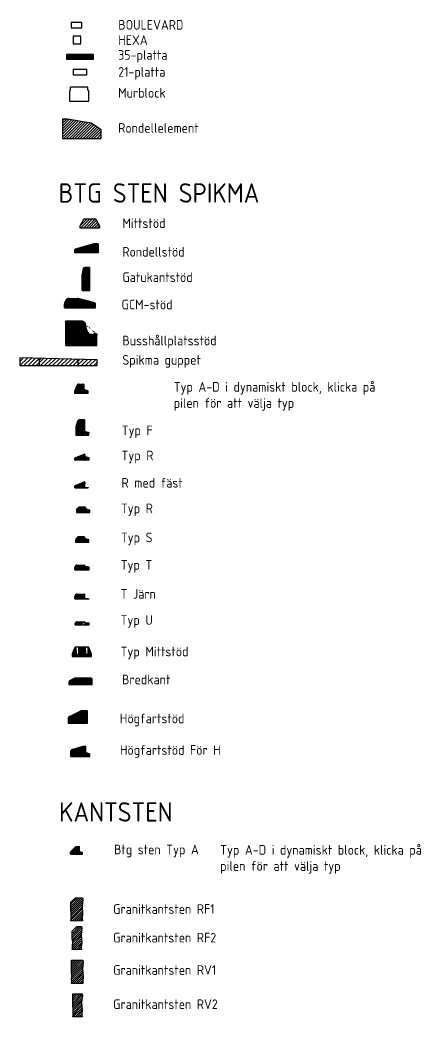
# Model space of a CAD drawing. Header units: metres. Extents: x 166439 to 168621, y 6226863 to 6228959.
# Drawn here: x 166474.77 to 166479.95, y 6226965.93 to 6226978.81 of the extents above; entities that cross this region are included whole.
import ezdxf

# ---------------------------------------------------------------- set-up
doc = ezdxf.new("R2010")
doc.units = ezdxf.units.M
doc.header["$LTSCALE"] = 0.1
doc.header["$MEASUREMENT"] = 0
doc.layers.get('0').update_dxf_attribs({"linetype": 'CONTINUOUS'})
doc.layers.get('DEFPOINTS').update_dxf_attribs({"color": 5, "linetype": 'CONTINUOUS'})
for name, color, linetype in [('04_KANTSTEN BTG', 1, 'CONTINUOUS'), ('04_KANTSTEN GRT', 4, 'CONTINUOUS'), ('04_Sten', 1, 'CONTINUOUS'), ('04_T', 1, 'CONTINUOUS'), ('04_txt', 1, 'CONTINUOUS'), ('5', 7, 'CONTINUOUS')]:
    doc.layers.add(name, color=color, linetype=linetype)
doc.styles.add('ISO', font='iso.shx')
pattern_1 = [(45, (0, 0), (-0.008838834764831844, 0.008838834764831846), [])]
pattern_2 = [(45, (0, 0), (-0.01325825214724776, 0.01325825214724777), [])]

# ---------------------------------------------------------------- blocks, each defined once
blk = doc.blocks.new('MURBLOCK')
at = {"color": 0}
for p, q in [((0.01478003129886929, 0.143793482289766), (0.01478003129886929, 0.1799013041018043)), ((0.2353614220628515, 0.1799013041018043), (0.01478003129886929, 0.1799013041018043)), ((0.2353614220628515, 0.143793482289766), (0.2353614220628515, 0.1799013041018043))]:
    blk.add_line(p, q, dxfattribs=at)
blk.add_lwpolyline([(0, 0.1300000000046566), (0, 0), (0.25, 0), (0.25, 0.1300000000046566, 0.2113315480110665), (0.2353585692326305, 0.1437853854877176)], format="xyb", dxfattribs=at)
blk.add_arc((0.02317063805821817, 0.1199816712469328), 0.02524687360703542, 109.4110119131307, 156.6177093012189, dxfattribs=at)
blk = doc.blocks.new('GCM_STOD')
h = blk.add_hatch()
h.set_pattern_fill('ANSI31', color=9, scale=0.1, style=0)
h.set_pattern_definition(pattern_1)
h.paths.add_polyline_path([(0.3925570285827349, 0.06196864137926214, -0.3403535824528622), (0.4000000000014552, 0.05230108714749804), (0.4000000000014552, 0), (0, 0), (0, 0.05266093453246867, -0.1205404795894549), (0.003388030240222308, 0.06651023290855503), (0.01721649181854445, 0.09308216395584168, -0.2797074302096738), (0.06156977474653185, 0.1199999999953434), (0.1705538115493255, 0.1200000000062573, -0.06473404521374103), (0.1756678829406155, 0.1193351047077158)])
for p, q in [((0, 0), (0, 0.05266093453246867)), ((0, 0), (0.4000000000014552, 0)), ((0.00338803024351364, 0.06651023291487945), (0.01721649181854445, 0.09308216395584168)), ((0.0615697747489321, 0.1199999999953434), (0.1705538115493255, 0.1200000000062573)), ((0.392557035695063, 0.06196863949662657), (0.1756678829406155, 0.1193351047077158)), ((0.4000000000014552, 0), (0.4000000000014552, 0.05230108714749804))]:
    blk.add_line(p, q)
for centre, radius, start, end in [((0.02999999999883585, 0.05266093453610665), 0.03, 152.506803752818, 180.000000006948), ((0.0615697747489321, 0.06999999999607098), 0.05, 90, 152.506803761474), ((0.1705538115493255, 0.1000000000058208), 0.02, 75.18472105919162, 90.00000000189002), ((0.1718539406429045, 0.1100000000005821), 0.01, 75.18472105946026, 90.00000000186803), ((0.3899999999994179, 0.05230108714749804), 0.01, 0, 75.18472106019395)]:
    blk.add_arc(centre, radius, start, end)
blk = doc.blocks.new('BOULEVARD')
at = {"layer": '04_Sten'}
for p, q in [((0.1399999999994179, 0), (0, 0)), ((0, 0), (0, -0.06999999999970896)), ((0.1399999999994179, -0.06999999999970896), (0.1399999999994179, 0)), ((0, -0.06999999999970896), (0.1399999999994179, -0.06999999999970896))]:
    blk.add_line(p, q, dxfattribs=at)
blk = doc.blocks.new('HEXA')
at = {"layer": '04_Sten'}
for p, q in [((0.09999999999854481, 0), (0, 0)), ((0, 0), (0, -0.09999999999854481)), ((0.09999999999854481, -0.09999999999854481), (0.09999999999854481, 0)), ((0, -0.09999999999854481), (0.09999999999854481, -0.09999999999854481))]:
    blk.add_line(p, q, dxfattribs=at)
blk = doc.blocks.new('HALLPSTEN')
h = blk.add_hatch()
h.set_pattern_fill('ANSI31', color=9, scale=0.1, style=0)
h.set_pattern_definition(pattern_1)
edge = h.paths.add_edge_path()
edge.add_spline(control_points=[(0.4000000000014551, -0.1700000000018918), (0.3625345898057802, -0.1698235140961146), (0.2381388297841339, -0.1981351285795058), (0.27219801345005, -0.01339085729826034), (0.2073914844148125, -0.001370928483018859), (0.1999999999970896, 0)], knot_values=[0, 0, 0, 5.551115123125783e-17, 0.1123367285773995, 0.2812950545778616, 0.3030463715401059, 0.3030463715401059, 0.3030463715401059, 0.3030463715401059], degree=3, periodic=0)
edge.add_line((0.1999999999970896, 0), (0, 0))
edge.add_line((0, 0), (0, -0.3200000000033469))
edge.add_line((0, -0.3200000000033469), (0.4000000000014552, -0.320000000003347))
edge.add_line((0.4000000000014552, -0.320000000003347), (0.4000000000014552, -0.1700000000018918))
for p, q in [((0, -0.3200000000033469), (0, 0)), ((0, 0), (0.1999999999970896, 0))]:
    blk.add_line(p, q)
at = {"flags": 128}
blk.add_lwpolyline([(0, -0.3200000000033469), (0.4000000000014552, -0.3200000000033469), (0.4000000000014552, -0.1700000000018917)], dxfattribs=at)
blk.add_spline([(0.1999999999970896, 0), (0.2210526004637359, -0.005468802719406085), (0.2880596055620117, -0.1605719206527283), (0.4000000000014552, -0.1700000000018917), (0.4002807057549944, -0.1700014664238552)], degree=3)
blk = doc.blocks.new('_GKANTRF1')
h = blk.add_hatch()
h.set_pattern_fill('ANSI31', color=9, scale=0.15, style=0)
h.set_pattern_definition(pattern_2)
h.paths.add_polyline_path([(0, -0.03000000000000114), (0.00553961842288686, -0.08799301317975507), (0.003667997532573964, -0.1224239326811869), (0.004416690150748082, -0.1534867312970221), (0, -0.1800000000000068), (0.03174474530004557, -0.178935596745049), (0.05944725741358063, -0.1815553348468484), (0.1310011362389787, -0.1774385656051152), (0.1500000000000057, -0.1800000000000068), (0.1462327234063991, -0.1454499951564684), (0.1522907257019597, -0.09056482873612023), (0.1451458726253634, 0.01094952476046279), (0.1543338457921095, 0.09848057962406652), (0.1500000000000057, 0.1199999999968497), (0.06000000000241812, 0.1199999999992656), (0, 0.05999999999684746)])
blk.add_lwpolyline([(0.06000000000241812, 0.1199999999992656), (0.1500000000000057, 0.1199999999968497), (0.1543338457921095, 0.09848057962406642), (0.1451458726253634, 0.01094952476046274), (0.1522907257019597, -0.09056482873612026), (0.1462327234063991, -0.1454499951564685), (0.1500000000000057, -0.1800000000000068), (0.1310011362389787, -0.1774385656051152), (0.0594472574135807, -0.1815553348468484), (0.03174474530004545, -0.178935596745049), (0, -0.1800000000000068), (0.004416690150748082, -0.1534867312970221), (0.003667997532573963, -0.1224239326811869), (0.005539618422886861, -0.08799301317975505), (0, -0.03000000000000114), (0, 0.05999999999684746)], close=True)
blk = doc.blocks.new('_GKANTRV1')
h = blk.add_hatch()
h.set_pattern_fill('ANSI31', color=9, scale=0.15, style=0)
h.set_pattern_definition(pattern_2)
h.paths.add_polyline_path([(0.1451458726253622, 0.01094952476046375), (0.1543338457921084, 0.09848057962406041), (0.1500000000000001, 0.1199999999968508), (0, 0.1200000000016967), (0, -0.03000000000000003), (0.005539618422883308, -0.08799301317976106), (0.00366799753257041, -0.1224239326811929), (0.00441669015074453, -0.1534867312970281), (0, -0.1799999999999986), (0.03174474530004171, -0.178935596745055), (0.059447257413577, -0.1815553348468544), (0.1310011362389741, -0.1774385656051212), (0.1500000000000001, -0.1799999999999986), (0.146232723406398, -0.1454499951564673), (0.1522907257019585, -0.09056482873611918)])
blk.add_lwpolyline([(0, 0.1200000000016967), (0.1500000000000001, 0.1199999999968508), (0.1543338457921084, 0.09848057962406043), (0.1451458726253622, 0.01094952476046385), (0.1522907257019585, -0.09056482873611915), (0.146232723406398, -0.1454499951564674), (0.1500000000000001, -0.1799999999999986), (0.131001136238974, -0.1774385656051212), (0.05944725741357715, -0.1815553348468544), (0.0317447453000419, -0.178935596745055), (0, -0.1799999999999986), (0.004416690150744529, -0.1534867312970281), (0.003667997532570411, -0.1224239326811929), (0.005539618422883308, -0.08799301317976105), (0, -0.03000000000000003), (0, 0.1200000000016967)], close=True)
blk = doc.blocks.new('_GKANTRF2')
h = blk.add_hatch()
h.set_pattern_fill('ANSI31', color=9, scale=0.15, style=0)
h.set_pattern_definition(pattern_2)
h.paths.add_polyline_path([(0, -0.03), (0.005539618422883308, -0.08799301317976102), (0.00366799753257041, -0.1224239326811929), (0.004416690150744529, -0.153486731297028), (4.048160843411076e-18, -0.1799999999999986), (0.0317447453000422, -0.178935596745055), (0.05944725741357719, -0.1815553348468543), (0.1010011362389739, -0.1774385656051211), (0.1200000000000001, -0.1799999999999986), (0.116232723406398, -0.1454499951564674), (0.1222907257019585, -0.09056482873611915), (0.1151458726253622, 0.01094952476046398), (0.1243338457921084, 0.09848057962406052), (0.1200000000000001, 0.1199999999968509), (0.06000000000242307, 0.1199999999992738), (0, 0.05999999999685096)])
blk.add_lwpolyline([(0.06000000000242306, 0.1199999999992738), (0.1200000000000001, 0.1199999999968509), (0.1243338457921084, 0.09848057962406045), (0.1151458726253622, 0.01094952476046388), (0.1222907257019585, -0.09056482873611912), (0.116232723406398, -0.1454499951564674), (0.1200000000000001, -0.1799999999999986), (0.101001136238974, -0.1774385656051211), (0.05944725741357715, -0.1815553348468543), (0.0317447453000419, -0.178935596745055), (0, -0.1799999999999986), (0.004416690150744529, -0.153486731297028), (0.003667997532570411, -0.1224239326811929), (0.005539618422883308, -0.08799301317976102), (0, -0.03), (0, 0.05999999999685095)], close=True)
blk = doc.blocks.new('_GKANTRV2')
h = blk.add_hatch()
h.set_pattern_fill('ANSI31', color=9, scale=0.15, style=0)
h.set_pattern_definition(pattern_2)
h.paths.add_polyline_path([(0.12433384579208, 0.09848057962406756), (0.1199999999998909, 0.1199999999968509), (0, 0.1200000000016826), (0, -0.03), (0.005539618422972126, -0.08799301317978234), (0.003667997532602385, -0.1224239326811858), (0.00441669015071966, -0.1534867312970209), (0, -0.1800000000000341), (0.0317447453001023, -0.1789355967450479), (0.05944725741346701, -0.1815553348468757), (0.1010011362391197, -0.177438565605114), (0.1199999999998909, -0.1799999999999773), (0.1162327234064833, -0.1454499951564389), (0.122290725701987, -0.09056482873611912), (0.1151458726253622, 0.0109495247604923)])
blk.add_lwpolyline([(0, 0.1200000000016968), (0.1200000000000001, 0.1199999999968509), (0.1243338457921084, 0.09848057962406045), (0.1151458726253622, 0.01094952476046388), (0.1222907257019585, -0.09056482873611912), (0.116232723406398, -0.1454499951564674), (0.1200000000000001, -0.1799999999999986), (0.101001136238974, -0.1774385656051211), (0.05944725741357715, -0.1815553348468543), (0.0317447453000419, -0.178935596745055), (0, -0.1799999999999986), (0.004416690150744529, -0.153486731297028), (0.003667997532570411, -0.1224239326811929), (0.005539618422883308, -0.08799301317976102), (0, -0.03), (0, 0.1200000000016968)], close=True)
blk = doc.blocks.new('mittstöd_spikma')
h = blk.add_hatch()
h.set_pattern_fill('ANSI31', color=9, scale=0.2, angle=360, style=0)
h.set_pattern_definition([(45, (-72.86542872953669, -10.87602037275974), (-0.01767766952966368, 0.01767766952966369), [])])
edge = h.paths.add_edge_path()
edge.add_line((0.25, 0), (0, 0))
edge.add_line((0, 0), (0, 0.02999999999999936))
edge.add_line((0, 0.02999999999999936), (0.04714246072876449, 0.1148564293117857))
edge.add_arc((0.05588403348997673, 0.1100000000000044), 0.009999999999994857, 90.00000000001472, 150.9453959009388, ccw=False)
edge.add_line((0.05588403348997417, 0.1199999999999992), (0.1941159665100258, 0.1199999999999992))
edge.add_arc((0.1941159665100202, 0.1099999999999992), 0.009999999999999995, 29.054604099078517, 89.99999999996811, ccw=False)
edge.add_line((0.2028575392712355, 0.1148564293117857), (0.25, 0.02999999999999936))
edge.add_line((0.25, 0.02999999999999936), (0.25, 0))
at = {"color": 0, "linetype": 'ByBlock', "flags": 128}
blk.add_lwpolyline([(0.25, 0), (0, 0), (0, 0.02999999999999936), (0.04714246072876449, 0.1148564293117857, -0.2723753441445864), (0.05588403348997417, 0.1199999999999992), (0.1941159665100258, 0.1199999999999992, -0.2723753441444239), (0.2028575392712355, 0.1148564293117857), (0.25, 0.02999999999999936)], format="xyb", close=True, dxfattribs=at)
blk = doc.blocks.new('ks-rondell')
h = blk.add_hatch()
h.set_pattern_fill('ANSI31', color=9, scale=0.2, style=0)
h.set_pattern_definition([(45, (-57.67561213261361, -2.984517549141686), (-0.01767766952966369, 0.01767766952966369), [])])
h.paths.add_polyline_path([(0.0653072687346139, 0.2499999999708962), (-1.818989403545856e-12, 0.2499999999126885), (-1.818989403545856e-12, 0), (0.5, -2.91038304567337e-11), (0.5, 0.1100856619596016), (0.3725609149551019, 0.1949189747683704)])
at = {"color": 0, "linetype": 'ByBlock', "flags": 128}
blk.add_lwpolyline([(0.0653072687346139, 0.2499999999708962), (-1.818989403545856e-12, 0.2499999999126885), (-1.818989403545856e-12, 0), (0.5, -2.91038304567337e-11), (0.5, 0.1100856619596016), (0.3725609149551019, 0.1949189747683704), (0.06530726888559002, 0.2499999999417923)], dxfattribs=at)
blk = doc.blocks.new('Rondell_spikma')
h = blk.add_hatch()
h.set_pattern_fill('ANSI31', color=9, scale=0.1, angle=360, style=0)
h.set_pattern_definition([(45, (-136.4355360802591, -168.1614344005084), (-0.008838834764831842, 0.008838834764831847), [])])
h.paths.add_polyline_path([(0.007303700744785147, 0.05204503620856826, 0.3363319818821419), (0, 0.04241539601142108), (0, 0), (0.3000000000000114, 0), (0.3000000000000114, 0.1100000000000136, 0.414213562373095), (0.2900000000000205, 0.1200000000000045), (0.25, 0.1200000000000045)])
at = {"flags": 128}
blk.add_lwpolyline([(0.25, 0.1200000000000045), (0.2900000000000205, 0.1200000000000045, -0.414213562373095), (0.3000000000000114, 0.1100000000000136), (0.3000000000000114, 0), (0, 0), (0, 0.04241539601142108, -0.3363319818821419), (0.007303700744785147, 0.05204503620856826)], format="xyb", close=True, dxfattribs=at)
blk = doc.blocks.new('35-platta')
at = {"linetype": 'ByBlock'}
h = blk.add_hatch(dxfattribs=at)
h.set_pattern_fill('ANSI31', color=9, scale=0.1, style=0)
h.set_pattern_definition([(45, (-135.7179021825397, -172.6538811347379), (-0.008838834764831844, 0.008838834764831846), [])])
h.paths.add_polyline_path([(0, -0.06000000000130967), (0.3499999999985448, -0.06000000000130967), (0.3499999999985448, 0), (0, 0)])
at = {"color": 0, "linetype": 'ByBlock', "flags": 128}
blk.add_lwpolyline([(0, -0.06000000000130967), (0.3499999999985448, -0.06000000000130967), (0.3499999999985448, 0), (0, 0)], close=True, dxfattribs=at)
blk = doc.blocks.new('grävkantstöd_spikma')
h = blk.add_hatch()
h.set_pattern_fill('ANSI31', color=9, scale=0.1, style=0)
h.set_pattern_definition([(45, (-20.70236701214331, -418.092776790911), (-0.008838834764831844, 0.008838834764831846), [])])
h.paths.add_polyline_path([(0.09999999999994458, 0.1200000000000046), (0.03639607805434864, 0.1200000000000045, 0.3575107650276348), (0.01678446454054361, 0.103922322702778), (0, 0.02000000000009551), (0, -0.1699999999998454, 0.4142135623729911), (0.009999999999994456, -0.1799999999998363), (0.09999999999994456, -0.1799999999998363)])
for p, q in [((0.01678446454054239, 0.1039223227027719), (0, 0.0200000000000955)), ((0, 0.0200000000000955), (0, -0.1699999999998454)), ((0.09999999999994458, 0.1200000000000045), (0.03639607805434864, 0.1200000000000045)), ((0.09999999999994458, -0.1799999999998363), (0.09999999999994458, 0.1200000000000045)), ((0.009999999999994458, -0.1799999999998363), (0.09999999999994458, -0.1799999999998363))]:
    blk.add_line(p, q)
for centre, radius, start, end in [((0.03639607805434864, 0.1000000000000227), 0.01999999999998892, 90, 168.6900675249028), ((0.009999999999994458, -0.1699999999998454), 0.009999999999994458, 180, 270)]:
    blk.add_arc(centre, radius, start, end)
blk = doc.blocks.new('typ_s_spikma')
h = blk.add_hatch()
h.set_pattern_fill('ANSI31', color=9, scale=0.1, style=0)
h.set_pattern_definition([(45, (-20.60780369113769, -413.7578429502472), (-0.008838834764831844, 0.008838834764831846), [])])
h.paths.add_polyline_path([(0.03828427124744138, 0.06999999999993634, 0.1989123673798676), (0.02414213562370354, 0.06414213562366716), (0.00585786437626723, 0.04585786437621664, 0.1989123673796843), (0, 0.03171572875249209), (0, 0), (0.1354999999999258, 0), (0.1354999999999258, 0.02099999999995816), (0.1354999999999258, 0.02499999999997726), (0.1259999999999301, 0.02499999999997726), (0.124152276295066, 0.04700470957608768), (0.114999999999938, 0.04999999999995453), (0.114999999999938, 0.06499999999994088, 0.4142135623729908), (0.1099999999999408, 0.06999999999993634)])
h.paths.add_polyline_path([(0.09124999999994898, 0.01999999999998181, -1), (0.08874999999995126, 0.01999999999998181, -1)], flags=16)
h.paths.add_polyline_path([(0.02624999999998678, 0.01999999999998181, -1), (0.02374999999998906, 0.01999999999998181, -1)], flags=16)
h.paths.add_polyline_path([(0.1699999999999058, 0.02692556697644477, 0.3243319473672304), (0.165177273422801, 0.0335783468797257), (0.1553651115617782, 0.03678959985242353), (0.1539999999999146, 0.02499999999997726), (0.144499999999919, 0.02499999999997726), (0.144499999999919, 0.02099999999995816), (0.1444999999999191, 0), (0.1699999999999058, 0)])
for p, q in [((0, 0.03171572875248785), (0, 0)), ((0, 0), (0.1699999999999058, 0)), ((0.0241421356237197, 0.06414213562368332), (0.00585786437626723, 0.04585786437621664)), ((0.109999999999939, 0.06999999999993634), (0.03828427124744138, 0.06999999999993634)), ((0.114999999999938, 0.06499999999994088), (0.114999999999938, 0.04999999999995453)), ((0.1424999999999201, 0.04099999999993997), (0.114999999999938, 0.04999999999995453)), ((0.1241522762950673, 0.04700470957607195), (0.1259999999999302, 0.02499999999997726)), ((0.1259999999999302, 0.02499999999997726), (0.1539999999999146, 0.02499999999997726)), ((0.1354999999999258, 0.02099999999995816), (0.1354999999999258, 0.02499999999997726)), ((0.1354999999999258, 0), (0.1354999999999258, 0.02099999999995816)), ((0.1651772734228132, 0.03357834687972172), (0.1424999999999201, 0.04099999999993997)), ((0.144499999999919, 0.02099999999995816), (0.144499999999919, 0.02499999999997726)), ((0.144499999999919, 0.02099999999995816), (0.144499999999919, 0)), ((0.1539999999999146, 0.02499999999997726), (0.1553651115617818, 0.03678959985245456)), ((0.1699999999999058, 0), (0.1699999999999058, 0.02692556697644477))]:
    blk.add_line(p, q)
at = {"const_width": 0.002499999999998614}
for points in [[(0.02374999999998906, 0.01999999999998181, 1), (0.02624999999998678, 0.01999999999998181, 1)], [(0.08874999999995126, 0.01999999999998181, 1), (0.09124999999994898, 0.01999999999998181, 1)]]:
    blk.add_lwpolyline(points, format="xyb", close=True, dxfattribs=at)
for centre, radius, start, end in [((0.01999999999998892, 0.03171572875248785), 0.01999999999998892, 134.999999999713, 180), ((0.03828427124744138, 0.04999999999995453), 0.01999999999998892, 90, 134.999999999713), ((0.109999999999939, 0.06499999999994088), 0.004999999999997229, 0, 90), ((0.1629999999999114, 0.02692556697644477), 0.00699999999999612, 0, 71.87813975192259)]:
    blk.add_arc(centre, radius, start, end)
blk = doc.blocks.new('*U364')
h = blk.add_hatch()
h.set_pattern_fill('ANSI31', color=254, scale=0.1, style=0)
h.set_pattern_definition([(45, (3.553146970488307, 4.583396783390299), (-0.008838834764831844, 0.008838834764831846), [])])
h.paths.add_polyline_path([(33.53710217982614, 416.2491255184293), (33.53710217982614, 416.3121255184293, 0.4142135623727978), (33.53010217982614, 416.3191255184293), (33.47372495642786, 416.3191255184293, 0.3228228060553034), (33.44526445748636, 416.2986123514098), (33.4221021798262, 416.2291255184294), (33.4221021798262, 416.1991255184294), (33.55760217982613, 416.1991255184294), (33.55760217982613, 416.2201255184294), (33.55760217982612, 416.2241255184294), (33.54810217982613, 416.2241255184294), (33.54625445612126, 416.2461302280055)])
h.paths.add_polyline_path([(33.47835217982617, 416.2191255184294, -1), (33.48085217982617, 416.2191255184294, -1)], flags=16)
h.paths.add_polyline_path([(33.59210217982611, 416.1991255184295), (33.59210217982611, 416.2260510854058, 0.3243319473692526), (33.58727945324904, 416.2327038653091), (33.57746729138798, 416.2359151182819), (33.57610217982612, 416.2241255184294), (33.56660217982612, 416.2241255184294), (33.56660217982612, 416.2201255184294), (33.56660217982612, 416.1991255184294)])
for p, q in [((33.4221021798262, 416.2291255184294), (33.44526445748636, 416.2986123514098)), ((33.47372495642786, 416.3191255184293), (33.53010217982614, 416.3191255184293)), ((33.53710217982614, 416.3121255184293), (33.53710217982614, 416.2491255184294)), ((33.4221021798262, 416.1991255184294), (33.4221021798262, 416.2291255184294)), ((33.59210217982611, 416.1991255184294), (33.4221021798262, 416.1991255184294)), ((33.56460217982612, 416.2401255184294), (33.53710217982614, 416.2491255184294)), ((33.54625445612126, 416.2461302280055), (33.54810217982613, 416.2241255184294)), ((33.54810217982613, 416.2241255184294), (33.57610217982612, 416.2241255184294)), ((33.55760217982613, 416.2201255184294), (33.55760217982613, 416.2241255184294)), ((33.55760217982613, 416.1991255184294), (33.55760217982613, 416.2201255184294)), ((33.58727945324901, 416.2327038653091), (33.56460217982612, 416.2401255184294)), ((33.56660217982612, 416.2201255184294), (33.56660217982612, 416.2241255184294)), ((33.56660217982612, 416.2201255184294), (33.56660217982612, 416.1991255184294)), ((33.57610217982612, 416.2241255184294), (33.57746729138798, 416.2359151182818)), ((33.59210217982611, 416.1991255184294), (33.59210217982611, 416.2260510854058))]:
    blk.add_line(p, q)
at = {"const_width": 0.002499999999998614}
blk.add_lwpolyline([(33.47835217982617, 416.2191255184294, 1), (33.48085217982617, 416.2191255184294, 1)], format="xyb", close=True, dxfattribs=at)
for centre, radius, start, end in [((33.47372495642786, 416.2891255184293), 0.02999999999998337, 90, 161.5650511775939), ((33.53010217982614, 416.3121255184293), 0.00699999999999612, 0, 90), ((33.58510217982611, 416.2260510854058), 0.00699999999999612, 0, 71.87813975192222)]:
    blk.add_arc(centre, radius, start, end)
blk = doc.blocks.new('typ_f_spikma')
h = blk.add_hatch()
h.set_pattern_fill('ANSI31', color=256, scale=0.1, style=0)
h.set_pattern_definition(pattern_1)
h.paths.add_polyline_path([(30.11554884127509, 410.6333707230316, 0.4142135623732437), (30.10854884127509, 410.6403707230316), (30.05217161787681, 410.6403707230316, 0.3228228060552664), (30.02371111893532, 410.6198575560121), (30.00054884127515, 410.5503707230317), (30.00054884127515, 410.4403707230317), (30.13604884127508, 410.4403707230317), (30.13604884127508, 410.4613707230317), (30.13604884127508, 410.4653707230317), (30.12654884127509, 410.4653707230317), (30.12470111757021, 410.4873754326078), (30.11554884127509, 410.4903707230318)])
h.paths.add_polyline_path([(30.17054884127506, 410.4672962900082, 0.3243319473694588), (30.16572611469799, 410.4739490699115), (30.15591395283694, 410.4771603228841), (30.15454884127507, 410.4653707230317), (30.14504884127508, 410.4653707230317), (30.14504884127508, 410.4613707230317), (30.14504884127507, 410.4403707230317), (30.17054884127506, 410.4403707230318)])
for p, q in [((30.02371111893531, 410.6198575560121), (30.00054884127516, 410.5503707230317)), ((30.1085488412751, 410.6403707230316), (30.05217161787681, 410.6403707230316)), ((30.11554884127509, 410.4903707230317), (30.11554884127509, 410.6333707230316)), ((30.00054884127516, 410.5503707230317), (30.00054884127516, 410.4403707230317)), ((30.14304884127508, 410.4813707230317), (30.11554884127509, 410.4903707230317)), ((30.12470111757022, 410.4873754326078), (30.12654884127509, 410.4653707230317)), ((30.12654884127509, 410.4653707230317), (30.15454884127507, 410.4653707230317)), ((30.13604884127508, 410.4613707230317), (30.13604884127508, 410.4653707230317)), ((30.16572611469797, 410.4739490699115), (30.14304884127508, 410.4813707230317)), ((30.14504884127508, 410.4613707230317), (30.14504884127508, 410.4653707230317)), ((30.15454884127507, 410.4653707230317), (30.15591395283694, 410.4771603228842)), ((30.17054884127506, 410.4403707230317), (30.17054884127506, 410.4672962900082)), ((30.00054884127516, 410.4403707230317), (30.17054884127506, 410.4403707230317)), ((30.13604884127508, 410.4403707230317), (30.13604884127508, 410.4613707230317)), ((30.14504884127508, 410.4613707230317), (30.14504884127508, 410.4403707230317))]:
    blk.add_line(p, q)
for centre, radius, start, end in [((30.05217161787681, 410.6103707230316), 0.02999999999998337, 90, 161.5650511775929), ((30.1085488412751, 410.6333707230316), 0.00699999999999612, 0, 90), ((30.16354884127507, 410.4672962900082), 0.00699999999999612, 0, 71.87813975192277), ((30.16354884127507, 410.4672962900082), 0.00699999999999612, 0, 71.87813975192277)]:
    blk.add_arc(centre, radius, start, end)
at = {"layer": '5'}
blk.add_point((30.17054884127506, 410.4723707230317), dxfattribs=at)
blk.add_point((30.17054884127506, 410.4723707230317), dxfattribs=at)
blk = doc.blocks.new('typ_r_spikma')
h = blk.add_hatch()
h.set_pattern_fill('ANSI31', color=256, scale=0.1, style=0)
h.set_pattern_definition(pattern_1)
h.paths.add_polyline_path([(29.99263170085571, 408.8118800588232), (29.98313170085571, 408.8118800588232), (29.98128397715085, 408.8338847683993), (29.97213170085572, 408.8368800588232), (29.97213170085572, 408.8618800588231, 0.4142135623730951), (29.96713170085572, 408.8668800588231), (29.96213170085563, 408.8668800588231), (29.84828554700963, 408.8194441613873, 0.3027756377303388), (29.84213170085579, 408.8102133921565), (29.84213170085579, 408.7868800588232), (29.99263170085571, 408.7868800588231), (29.99263170085571, 408.8078800588232)])
h.paths.add_polyline_path([(29.94588170085573, 408.8068800588231, -1), (29.94838170085573, 408.8068800588231, -1)], flags=16)
h.paths.add_polyline_path([(29.86838170085578, 408.8068800588231, -1), (29.86588170085578, 408.8068800588231, -1)], flags=16)
h.paths.add_polyline_path([(30.02713170085569, 408.8138056257996, 0.3243319473694588), (30.02230897427862, 408.8204584057029), (30.01249681241757, 408.8236696586757), (30.0111317008557, 408.8118800588232), (30.0016317008557, 408.8118800588231), (30.0016317008557, 408.8078800588232), (30.00163170085571, 408.7868800588231), (30.02713170085569, 408.7868800588232)])
for p, q in [((29.84213170085579, 408.7868800588232), (29.84213170085579, 408.8102133921565)), ((29.84828554700963, 408.8194441613873), (29.96213170085572, 408.8668800588231)), ((29.96213170085572, 408.8668800588231), (29.96713170085572, 408.8668800588231)), ((29.97213170085572, 408.8368800588232), (29.97213170085572, 408.8618800588231)), ((29.97213170085572, 408.8568800588232), (29.97213170085572, 408.8368800588232)), ((29.97213170085572, 408.8568800588232), (29.97213170085572, 408.8368800588232)), ((29.9996317008557, 408.8278800588232), (29.97213170085572, 408.8368800588232)), ((29.98128397715085, 408.8338847683993), (29.98313170085571, 408.8118800588232)), ((29.98313170085571, 408.8118800588232), (30.0111317008557, 408.8118800588232)), ((29.99263170085571, 408.8078800588232), (29.99263170085571, 408.8118800588232)), ((29.99263170085571, 408.7868800588232), (29.99263170085571, 408.8078800588232)), ((30.02230897427859, 408.8204584057029), (29.9996317008557, 408.8278800588232)), ((30.0016317008557, 408.8078800588232), (30.0016317008557, 408.8118800588232)), ((30.0016317008557, 408.8078800588232), (30.0016317008557, 408.7868800588232)), ((30.0111317008557, 408.8118800588232), (30.01249681241756, 408.8236696586756)), ((30.02713170085569, 408.7868800588232), (30.02713170085569, 408.8138056257996)), ((30.02713170085569, 408.7868800588232), (29.84213170085579, 408.7868800588232))]:
    blk.add_line(p, q)
at = {"const_width": 0.002499999999998614}
for points in [[(29.86588170085578, 408.8068800588231, 1), (29.86838170085578, 408.8068800588231, 1)], [(29.94588170085573, 408.8068800588231, 1), (29.94838170085573, 408.8068800588231, 1)]]:
    blk.add_lwpolyline(points, format="xyb", close=True, dxfattribs=at)
for centre, radius, start, end in [((29.85213170085579, 408.8102133921565), 0.009999999999994458, 112.6198649481031, 180), ((29.96713170085572, 408.8618800588231), 0.004999999999997229, 0, 90), ((30.02013170085569, 408.8138056257996), 0.00699999999999612, 0, 71.87813975192277)]:
    blk.add_arc(centre, radius, start, end)
blk = doc.blocks.new('r_med_fäst_j.för_P_lista')
h = blk.add_hatch()
h.set_pattern_fill('ANSI31', color=256, scale=0.1, style=0)
h.set_pattern_definition(pattern_1)
h.paths.add_polyline_path([(29.84828554700944, 408.5604441613872, 0.3027756377303388), (29.8421317008556, 408.5512133921565), (29.8421317008556, 408.5278800588232), (29.97213170085553, 408.5278800588233), (29.97213170085553, 408.6028800588231, 0.4142135623730951), (29.96713170085553, 408.6078800588231), (29.96213170085551, 408.6078800588231)])
h.paths.add_polyline_path([(29.90838170085556, 408.5478800588232, -1), (29.90588170085556, 408.5478800588232, -1)], flags=16)
for p, q in [((29.8421317008556, 408.5278800588232), (29.8421317008556, 408.5512133921565)), ((29.84828554700944, 408.5604441613872), (29.96213170085553, 408.6078800588231)), ((29.96213170085553, 408.6078800588231), (29.96713170085553, 408.6078800588231)), ((29.97213170085553, 408.5278800588232), (29.97213170085553, 408.6028800588231)), ((29.97213170085553, 408.5978800588231), (29.97213170085553, 408.5778800588232)), ((29.97213170085553, 408.5978800588231), (29.97213170085553, 408.5778800588232)), ((29.97213170085553, 408.5308800588232), (30.01213170085551, 408.5308800588232)), ((30.01213170085551, 408.5308800588232), (30.01213170085551, 408.5278800588232)), ((29.8421317008556, 408.5278800588232), (30.01213170085551, 408.5278800588232))]:
    blk.add_line(p, q)
at = {"const_width": 0.002499999999998614}
blk.add_lwpolyline([(29.90588170085556, 408.5478800588232, 1), (29.90838170085556, 408.5478800588232, 1)], format="xyb", close=True, dxfattribs=at)
for centre, radius, start, end in [((29.85213170085559, 408.5512133921565), 0.009999999999994458, 112.6198649481031, 180), ((29.96713170085553, 408.6028800588231), 0.004999999999997229, 0, 90)]:
    blk.add_arc(centre, radius, start, end)
at = {"layer": 'DEFPOINTS', "color": 0, "linetype": 'ByBlock'}
blk.add_point((29.96213170085553, 408.6078800588231), dxfattribs=at)
blk = doc.blocks.new('typ_t_spikma')
h = blk.add_hatch()
h.set_pattern_fill('ANSI31', color=256, scale=0.1, style=0)
h.set_pattern_definition(pattern_1)
h.paths.add_polyline_path([(29.88431480956777, 406.7567593682471, 0.4142135623730951), (29.85431480956779, 406.7267593682471), (29.85431480956779, 406.6967593682472), (30.00481480956771, 406.6967593682471), (30.0048148095677, 406.7177593682471), (30.0048148095677, 406.7217593682471), (29.99531480956771, 406.7217593682472), (29.99424536512327, 406.7344954793583), (29.98431480956772, 406.7357593682472), (29.98431480956771, 406.7497593682471, 0.4142135623730951), (29.97731480956772, 406.7567593682471)])
h.paths.add_polyline_path([(29.88056480956777, 406.7167593682471, -1), (29.87806480956777, 406.7167593682471, -1)], flags=16)
h.paths.add_polyline_path([(29.95806480956773, 406.7167593682471, -1), (29.96056480956773, 406.7167593682471, -1)], flags=16)
h = blk.add_hatch()
h.set_pattern_fill('ANSI31', color=256, scale=0.1, style=0)
h.set_pattern_definition(pattern_1)
h.paths.add_polyline_path([(30.03931480956768, 406.6967593682471), (30.03931480956768, 406.7225938108704, 0.3776032886852334), (30.03319858952541, 406.7295377962525), (30.02434896701727, 406.7306641118443), (30.02331480956768, 406.7217593682471), (30.0138148095677, 406.7217593682471), (30.0138148095677, 406.7177593682471), (30.0138148095677, 406.6967593682471)])
for p, q in [((29.88431480956777, 406.7567593682471), (29.97731480956772, 406.7567593682471)), ((29.98431480956771, 406.7357593682471), (29.98431480956771, 406.7497593682471)), ((30.0118148095677, 406.7322593682471), (29.98431480956771, 406.7357593682471)), ((29.99424536512327, 406.7344954793582), (29.99531480956771, 406.7217593682471)), ((30.0331985895254, 406.7295377962525), (30.0118148095677, 406.7322593682471)), ((30.02331480956769, 406.7217593682471), (30.02434896701727, 406.7306641118444)), ((29.85431480956779, 406.6967593682471), (29.85431480956779, 406.7267593682471)), ((29.85431480956779, 406.6967593682471), (30.03931480956768, 406.6967593682471)), ((29.99531480956771, 406.7217593682471), (30.0068148095677, 406.7217593682471)), ((30.0048148095677, 406.7177593682471), (30.0048148095677, 406.7217593682471)), ((30.0048148095677, 406.6967593682471), (30.0048148095677, 406.7177593682471)), ((30.0068148095677, 406.7217593682471), (30.0118148095677, 406.7217593682471)), ((30.0118148095677, 406.7217593682471), (30.02331480956769, 406.7217593682471)), ((30.0138148095677, 406.7177593682471), (30.0138148095677, 406.7217593682471)), ((30.0138148095677, 406.7177593682471), (30.0138148095677, 406.6967593682471)), ((30.03931480956768, 406.6967593682471), (30.03931480956768, 406.7225938108704))]:
    blk.add_line(p, q)
at = {"const_width": 0.002499999999998614}
for points in [[(29.87806480956777, 406.7167593682471, 1), (29.88056480956777, 406.7167593682471, 1)], [(29.95806480956773, 406.7167593682471, 1), (29.96056480956773, 406.7167593682471, 1)]]:
    blk.add_lwpolyline(points, format="xyb", close=True, dxfattribs=at)
for centre, radius, start, end in [((29.88431480956777, 406.7267593682471), 0.02999999999998337, 90, 180), ((29.97731480956772, 406.7497593682471), 0.00699999999999612, 0, 90), ((30.03231480956769, 406.7225938108704), 0.00699999999999612, 0, 82.7468053873591)]:
    blk.add_arc(centre, radius, start, end)
at = {"layer": '5'}
blk.add_point((29.85331480956779, 406.7267593682471), dxfattribs=at)
blk = doc.blocks.new('t_järn_spikma')
h = blk.add_hatch()
h.set_pattern_fill('ANSI31', color=256, scale=0.1, style=0)
h.set_pattern_definition(pattern_1)
h.paths.add_polyline_path([(29.98431480956771, 406.4907593682471, 0.4142135623730951), (29.97731480956772, 406.4977593682471), (29.88431480956777, 406.4977593682471, 0.4142135623730951), (29.85431480956779, 406.4677593682471), (29.85431480956779, 406.4377593682471), (29.98431480956771, 406.437759368247)])
h.paths.add_polyline_path([(29.92056480956775, 406.4577593682471, -1), (29.91806480956775, 406.4577593682471, -1)], flags=16)
for p, q in [((29.88431480956777, 406.4977593682471), (29.97731480956772, 406.4977593682471)), ((29.98431480956771, 406.4377593682471), (29.98431480956771, 406.4907593682471)), ((29.85431480956779, 406.4377593682471), (29.85431480956779, 406.4677593682471)), ((29.85431480956779, 406.4377593682471), (30.03931480956768, 406.4377593682471)), ((29.98431480956771, 406.4407593682471), (30.02431480956769, 406.4407593682471)), ((30.02431480956769, 406.4407593682471), (30.02431480956769, 406.4377593682471))]:
    blk.add_line(p, q)
at = {"const_width": 0.002499999999998614}
blk.add_lwpolyline([(29.91806480956775, 406.4577593682471, 1), (29.92056480956775, 406.4577593682471, 1)], format="xyb", close=True, dxfattribs=at)
for centre, radius, start, end in [((29.88431480956777, 406.4677593682471), 0.02999999999998337, 90, 180), ((29.97731480956772, 406.4907593682471), 0.00699999999999612, 0, 90)]:
    blk.add_arc(centre, radius, start, end)
blk = doc.blocks.new('typ_u_spikma')
h = blk.add_hatch()
h.set_pattern_fill('ANSI31', color=256, scale=0.1, style=0)
h.set_pattern_definition(pattern_1)
h.paths.add_polyline_path([(31.67880940673504, 406.5240762633757, 0.4142135623730951), (31.65880940673505, 406.5040762633757), (31.65880940673505, 406.4840762633758), (31.80430940673497, 406.4840762633758), (31.80430940673497, 406.5050762633757), (31.79480940673496, 406.5050762633758), (31.79413248365805, 406.5131378018372), (31.78380940673499, 406.5140762633757), (31.78380940673498, 406.5190762633757, 0.4142135623730951), (31.77880940673498, 406.5240762633757)])
h.paths.add_polyline_path([(31.72505940673501, 406.4990762633757, -1), (31.72255940673502, 406.4990762633757, -1)], flags=16)
h.paths.add_polyline_path([(31.77255940673499, 406.4990762633757, -1), (31.77505940673499, 406.4990762633757, -1)], flags=16)
h.paths.add_polyline_path([(31.67505940673504, 406.4990762633757, -1), (31.67255940673504, 406.4990762633757, -1)], flags=16)
h.paths.add_polyline_path([(31.83880940673495, 406.4840762633757), (31.83880940673495, 406.5026837609103, 0.3879024034926899), (31.83244315695725, 406.5096550133555), (31.82343440673498, 406.5104739906486), (31.82280940673496, 406.5050762633758), (31.81330940673496, 406.5050762633758), (31.81330940673496, 406.4840762633758)])
h.paths.add_polyline_path([(31.82255940673496, 406.4990762633757, -1), (31.82505940673496, 406.4990762633757, -1)], flags=16)
for p, q in [((31.65880940673505, 406.4840762633758), (31.65880940673505, 406.5040762633757)), ((31.65880940673505, 406.4840762633758), (31.65880940673505, 406.5040762633757)), ((31.65880940673505, 406.4840762633758), (31.83880940673495, 406.4840762633758)), ((31.67880940673504, 406.5240762633757), (31.77880940673498, 406.5240762633757)), ((31.78380940673498, 406.5190762633757), (31.78380940673498, 406.5140762633757)), ((31.78380940673498, 406.5140762633757), (31.81127926193013, 406.5115790038125)), ((31.79413248365805, 406.5131378018373), (31.79480940673497, 406.5050762633758)), ((31.79480940673497, 406.5050762633758), (31.80630940673497, 406.5050762633758)), ((31.80430940673497, 406.4840762633758), (31.80430940673497, 406.5050762633758)), ((31.80627926193013, 406.505076376966), (31.81127926193013, 406.505076376966)), ((31.81127926193013, 406.5115790038125), (31.83244315695725, 406.5096550133555)), ((31.81130940673497, 406.5050762633758), (31.82280940673496, 406.5050762633758)), ((31.81330940673497, 406.5050762633758), (31.81330940673497, 406.4840762633758)), ((31.82280940673496, 406.5050762633758), (31.82343440673496, 406.5104739906484)), ((31.83880940673495, 406.4840762633758), (31.83880940673495, 406.5026837609103))]:
    blk.add_line(p, q)
at = {"const_width": 0.002499999999998614}
for points in [[(31.67255940673504, 406.4990762633757, 1), (31.67505940673504, 406.4990762633757, 1)], [(31.72255940673502, 406.4990762633757, 1), (31.72505940673501, 406.4990762633757, 1)], [(31.77255940673499, 406.4990762633757, 1), (31.77505940673499, 406.4990762633757, 1)], [(31.82255940673496, 406.4990762633757, 1), (31.82505940673496, 406.4990762633757, 1)]]:
    blk.add_lwpolyline(points, format="xyb", close=True, dxfattribs=at)
for centre, radius, start, end in [((31.67880940673504, 406.5040762633757), 0.01999999999998892, 90, 180), ((31.77880940673498, 406.5190762633757), 0.004999999999997229, 0, 90), ((31.83180940673495, 406.5026837609103), 0.00699999999999612, 0, 84.805571092357)]:
    blk.add_arc(centre, radius, start, end)
blk = doc.blocks.new('typ_mittstöd_spikma')
h = blk.add_hatch()
h.set_pattern_fill('ANSI31', color=256, scale=0.1, style=0)
h.set_pattern_definition(pattern_1)
h.paths.add_polyline_path([(29.82290328336184, 409.0576191278494, 0.09298946806540956), (29.82154337679266, 409.0503702026263), (29.82154337679266, 409.0241222252429), (29.88202701660784, 409.0241222252429), (29.88202701660784, 409.0497180789918), (29.87402701660784, 409.0497180789918), (29.87152701660785, 409.0647180789919), (29.86958366715393, 409.1441119489186, 0.3005504737183866), (29.85158462549051, 409.131371150466)])
h.paths.add_polyline_path([(29.85279337679264, 409.044122225243, -1), (29.85029337679265, 409.044122225243, -1)], flags=16)
h.paths.add_polyline_path([(29.89902701660783, 409.0497180789918), (29.89102701660783, 409.0497180789918), (29.89102701660783, 409.0241222252429), (30.00208463500949, 409.024122225243), (30.00208463500949, 409.0494812260785), (29.99408463500948, 409.0494812260785), (29.9915846350095, 409.0644812260783), (29.98965391659626, 409.1441222252429), (29.90345773502106, 409.1441222252428), (29.90152701660783, 409.0647180789918)])
h.paths.add_polyline_path([(30.01108463500947, 409.0241222252429), (30.07154337679252, 409.0241222252429), (30.07154337679252, 409.0503702026263, 0.09298946806540959), (30.07018347022335, 409.0576191278494), (30.04150212809467, 409.131371150466, 0.3003832053753052), (30.02351535342271, 409.1441115517598), (30.02158463500947, 409.0644812260783), (30.01908463500948, 409.0494812260786), (30.01108463500947, 409.0494812260785)])
h.paths.add_polyline_path([(30.04029337679254, 409.044122225243, -1), (30.04279337679254, 409.044122225243, -1)], flags=16)
for p, q in [((29.82154337679266, 409.0503702026263), (29.82154337679266, 409.0241222252429)), ((29.85158462549052, 409.131371150466), (29.82290328336184, 409.0576191278494)), ((29.86958366715393, 409.1441119489186), (29.87152701660784, 409.0647180789918)), ((30.02286203466385, 409.1441222252429), (29.87022471892133, 409.1441222252429)), ((29.87402701660784, 409.0497180789918), (29.87152701660784, 409.0647180789918)), ((29.89902701660782, 409.0497180789918), (29.87402701660784, 409.0497180789918)), ((29.88202701660783, 409.0497180789918), (29.88202701660783, 409.0241222252429)), ((29.89102701660783, 409.0241222252429), (29.89102701660783, 409.0497180789918)), ((29.90152701660782, 409.0647180789918), (29.89902701660782, 409.0497180789918)), ((29.90345773502106, 409.1441222252429), (29.90152701660782, 409.0647180789918)), ((29.98965391659625, 409.1441222252429), (29.99158463500949, 409.0644812260785)), ((29.99408463500949, 409.0494812260785), (29.99158463500949, 409.0644812260785)), ((30.01908463500947, 409.0494812260785), (29.99408463500949, 409.0494812260785)), ((30.00208463500948, 409.0494812260785), (30.00208463500948, 409.0241222252429)), ((30.01108463500948, 409.0241222252429), (30.01108463500948, 409.0494812260785)), ((30.02158463500948, 409.0644812260785), (30.01908463500947, 409.0494812260785)), ((30.02351535342271, 409.1441115517598), (30.02158463500948, 409.0644812260785)), ((30.07154337679252, 409.054122225243), (30.04150212809467, 409.131371150466)), ((30.07154337679252, 409.0241222252429), (30.07154337679252, 409.0503702026263)), ((29.82154337679266, 409.0241222252429), (30.07154337679252, 409.0241222252429))]:
    blk.add_line(p, q)
at = {"const_width": 0.002499999999998614}
for points in [[(29.85029337679265, 409.044122225243, 1), (29.85279337679264, 409.044122225243, 1)], [(30.04029337679254, 409.044122225243, 1), (30.04279337679254, 409.044122225243, 1)]]:
    blk.add_lwpolyline(points, format="xyb", close=True, dxfattribs=at)
for centre, start, end in [((29.84154337679265, 409.0503702026263), 158.7494944938786, 180), ((29.87022471892133, 409.1241222252429), 90, 158.7494944938786), ((30.02286203466385, 409.1241222252429), 21.25050550612143, 90), ((30.05154337679253, 409.0503702026263), 0, 21.25050550612143)]:
    blk.add_arc(centre, 0.01999999999998892, start, end)
at = {"layer": 'DEFPOINTS', "color": 0, "linetype": 'ByBlock'}
for p in [(30.02286203466385, 409.1441222252429), (30.07154337679252, 409.0241222252429)]:
    blk.add_point(p, dxfattribs=at)
blk = doc.blocks.new('bredkant_spikma')
h = blk.add_hatch()
h.set_pattern_fill('ANSI31', color=256, scale=0.1, style=0)
h.set_pattern_definition(pattern_1)
h.paths.add_polyline_path([(30.11079115695268, 411.3667593682471), (30.11079115695269, 411.4367593682471, 0.4142135623729911), (30.1007911569527, 411.4467593682471), (29.8931518367278, 411.4467593682471, 0.1164338214663135), (29.88867970077278, 411.4457036401571), (29.82184688504285, 411.4122872322921, 0.2840790438403826), (29.81079115695285, 411.3943986884721), (29.81079115695286, 411.3667593682472)])
for p, q in [((29.81079115695285, 411.3943986884721), (29.81079115695285, 411.3667593682471)), ((29.81079115695285, 411.3667593682471), (30.11079115695269, 411.3667593682471)), ((29.8886797007728, 411.4457036401571), (29.82184688504285, 411.4122872322921)), ((30.10079115695269, 411.4467593682471), (29.8931518367278, 411.4467593682471)), ((30.11079115695269, 411.3667593682471), (30.11079115695269, 411.4367593682471))]:
    blk.add_line(p, q)
for centre, radius, start, end in [((29.83079115695284, 411.3943986884721), 0.01999999999998892, 116.5650511774421, 180), ((29.8931518367278, 411.4367593682471), 0.009999999999994458, 90, 116.5650511774421), ((30.10079115695269, 411.4367593682471), 0.009999999999994458, 0, 90)]:
    blk.add_arc(centre, radius, start, end)
blk = doc.blocks.new('högfartstöd')
h = blk.add_hatch()
h.set_pattern_fill('ANSI31', color=256, scale=0.1, style=0)
h.set_pattern_definition(pattern_1)
h.paths.add_polyline_path([(30.06879115695275, 409.6857593682471, 0.4142135623730951), (30.06379115695276, 409.6907593682471), (29.98879115695265, 409.690759368247), (29.83027521622629, 409.6161636314346, 0.290521540083549), (29.81879115695289, 409.5980672573907), (29.81879115695289, 409.5307593682472), (30.06879115695276, 409.5307593682472)])
for p, q in [((29.9887911569528, 409.6907593682471), (29.83027521622629, 409.6161636314346)), ((30.06379115695275, 409.6907593682471), (29.9887911569528, 409.6907593682471)), ((29.81879115695289, 409.5980672573906), (29.81879115695289, 409.5307593682472)), ((30.06879115695275, 409.5307593682472), (30.06879115695275, 409.6857593682471)), ((29.81879115695289, 409.5307593682472), (30.06879115695275, 409.5307593682472))]:
    blk.add_line(p, q)
for centre, radius, start, end in [((30.06379115695275, 409.6857593682471), 0.004999999999997229, 0, 90), ((29.83879115695288, 409.5980672573906), 0.01999999999998892, 115.201123644825, 180)]:
    blk.add_arc(centre, radius, start, end)
blk.add_point((29.9887911569528, 409.6907593682471))
blk = doc.blocks.new('högfartstöd_för_h_spikma')
h = blk.add_hatch()
h.set_pattern_fill('ANSI31', color=256, scale=0.1, style=0)
h.set_pattern_definition(pattern_1)
h.paths.add_polyline_path([(30.01437896711473, 409.4025855112725, 0.4142135623728869), (30.00937896711473, 409.4075855112725), (29.97437896711484, 409.4075855112725), (29.82841346725211, 409.3619712925654, 0.3280387276445784), (29.81437896711484, 409.3428816930048), (29.81437896711484, 409.2775855112726), (30.03487896711471, 409.2775855112726), (30.03487896711472, 409.2985855112726), (30.03487896711472, 409.3025855112726), (30.02537896711473, 409.3025855112726), (30.02355717870163, 409.3242813551013), (30.01437896711473, 409.3275855112726)])
h.paths.add_polyline_path([(30.0643789671147, 409.3046657263295, 0.3162638655129704), (30.05975000339261, 409.3112519382125), (30.0545972371228, 409.3131069340697), (30.05337896711471, 409.3025855112727), (30.04387896711471, 409.3025855112727), (30.04387896711471, 409.2985855112726), (30.04387896711471, 409.2775855112726), (30.0643789671147, 409.2775855112726)])
for p, q in [((29.81437896711484, 409.3428816930048), (29.81437896711484, 409.2775855112726)), ((29.97437896711475, 409.4075855112725), (29.82841346725211, 409.3619712925654)), ((30.00937896711473, 409.4075855112725), (29.97437896711475, 409.4075855112725)), ((30.01437896711473, 409.3275855112726), (30.01437896711473, 409.4025855112725)), ((30.04187896711472, 409.3176855112726), (30.01437896711473, 409.3275855112726)), ((30.02355717870163, 409.3242813551013), (30.02537896711472, 409.3025855112726)), ((30.05975000339262, 409.3112519382125), (30.04187896711472, 409.3176855112726)), ((30.05337896711471, 409.3025855112726), (30.05459723712279, 409.3131069340697)), ((30.0643789671147, 409.2775855112726), (30.0643789671147, 409.3046657263295)), ((29.81437896711484, 409.2775855112726), (30.0643789671147, 409.2775855112726)), ((30.02537896711472, 409.3025855112726), (30.05337896711471, 409.3025855112726)), ((30.03487896711472, 409.2985855112726), (30.03487896711472, 409.3025855112726)), ((30.03487896711472, 409.2775855112726), (30.03487896711472, 409.2985855112726)), ((30.04387896711471, 409.2985855112726), (30.04387896711471, 409.3025855112726)), ((30.04387896711471, 409.2985855112726), (30.04387896711471, 409.2775855112726))]:
    blk.add_line(p, q)
for centre, radius, start, end in [((29.83437896711483, 409.3428816930048), 0.01999999999998892, 107.3540246364556, 180), ((30.00937896711473, 409.4025855112725), 0.004999999999997229, 0, 90), ((30.0573789671147, 409.3046657263295), 0.00699999999999612, 0, 70.20112364508438)]:
    blk.add_arc(centre, radius, start, end)
blk = doc.blocks.new('*U361')
h = blk.add_hatch()
h.set_pattern_fill('ANSI31', color=9, scale=0.1, style=0)
h.set_pattern_definition([(45, (-33129.83277313403, -29594.6688354342), (-0.008838834764831844, 0.008838834764831846), [])])
edge = h.paths.add_edge_path()
edge.add_arc((0.4180901337493026, 0.7107628483635722), 0.02, 180, 270)
edge.add_line((0.4180901337493026, 0.6907628483631356), (0.4380901337533771, 0.6907628483667736))
edge.add_line((0.4380901337533771, 0.6907628483667736), (0.4380901337533771, 0.6657628483653184))
edge.add_line((0.4380901337533771, 0.6657628483653184), (0.2830901337545413, 0.6657628483653184))
edge.add_line((0.2830901337545413, 0.6657628483653184), (0.2830901337545413, 0.6957628483641543))
edge.add_line((0.2830901337545413, 0.6957628483641543), (0.3479976379710763, 0.7606703525806893))
edge.add_arc((0.3550687057829975, 0.753599284768768), 0.01, 92.8624052279228, 134.999999998673, ccw=False)
edge.add_line((0.3545693296144066, 0.7635868081587773), (0.398090133752504, 0.7657628483675012))
edge.add_line((0.398090133752504, 0.7657628483675012), (0.398090133752504, 0.7107628483635722))
for p, q in [((0.2830901337545413, 0.6957628483641543), (0.3479976379710763, 0.7606703525806893)), ((0.2830901337545413, 0.6657628483653184), (0.2830901337545413, 0.6957628483641543)), ((0.2830901337545413, 0.6657628483653184), (0.4380901337533771, 0.6657628483653184)), ((0.398090133752504, 0.7657628483675012), (0.3545693296144066, 0.7635868081587773)), ((0.398090133752504, 0.7107628483635722), (0.398090133752504, 0.7657628483675012)), ((0.4380901337533771, 0.6907628483667736), (0.4180901337493026, 0.6907628483631356)), ((0.4380901337533771, 0.6657628483653184), (0.4380901337533771, 0.6907628483667736))]:
    blk.add_line(p, q)
for centre, radius, start, end in [((0.3550687057829975, 0.753599284768768), 0.01, 92.8624052279228, 134.999999998673), ((0.4180901337493026, 0.7107628483635722), 0.02, 180, 270)]:
    blk.add_arc(centre, radius, start, end)
at = {"layer": '04_txt', "color": 1, "style": 'ISO'}
blk.add_text('Btg sten Typ A', height=0.125, dxfattribs=at).set_placement((0.8440193855737093, 0.6657628483653184))
blk = doc.blocks.new('spikma-gupp')
h = blk.add_hatch()
h.set_pattern_fill('ANSI31', color=9, scale=0.3, style=0)
h.set_pattern_definition([(45, (0, 0), (-0.02651650429449553, 0.02651650429449553), [])])
h.paths.add_polyline_path([(-1, 0.1000000000000227), (-1, 0), (-0.75, 0), (-0.75, 0.07374375097629128), (-0.7700000000000262, 0.09425000000001554)])
h.paths.add_polyline_path([(-0.2499999999999716, 0), (-0.2499999999999716, 0.06124375097621663), (-0.2699999999999978, 0.08174999999999778), (-0.7299999999999989, 0.0932500000000135), (-0.7500000000000001, 0.07374375097629128), (-0.7500000000000001, 0)])
h.paths.add_polyline_path([(0, 0), (0, 0.07499999999998863), (-0.2300000000000272, 0.08074999999999714), (-0.2499999999999716, 0.06124375097627353), (-0.2499999999999716, 0)])
at = {"flags": 128}
blk.add_lwpolyline([(0, 0.07499999999998863), (-1, 0.1000000000000227), (-1, 0), (0, 0)], close=True, dxfattribs=at)
at = {"color": 0, "flags": 128}
for points in [[(-0.7699999999999996, 0.09424999999998818), (-0.75, 0.07374375097629127), (-0.7300000000000004, 0.09325000000001182)], [(-0.75, 0.07374375097629127), (-0.75, 0)], [(-0.2699999999999996, 0.08174999999999955), (-0.25, 0.06124375097624579), (-0.2300000000000004, 0.08075000000002319)], [(-0.2499999999999716, 0.06124375097624579), (-0.2499999999999716, 0)]]:
    blk.add_lwpolyline(points, dxfattribs=at)

msp = doc.modelspace()

# ---------------------------------------------------------------- linework, layer by layer
at = {"layer": '04_Sten', "flags": 128}
msp.add_lwpolyline([(166475.6282396949, 6226978.166705604), (166475.4532396948, 6226978.166705604), (166475.4532396948, 6226978.096705603), (166475.6282396949, 6226978.096705603)], close=True, dxfattribs=at)

# ---------------------------------------------------------------- block references
for name, p in [('*U364', (166442.0540091768, 6226557.786459113)), ('typ_f_spikma', (166445.4870280328, 6226563.004941166)), ('typ_r_spikma', (166445.6319096393, 6226564.334366012)), ('r_med_fäst_j.för_P_lista', (166445.6333741054, 6226564.237664723)), ('typ_s_spikma', (166475.4969702724, 6226972.445693905)), ('typ_s_spikma', (166475.4853028585, 6226972.063276789)), ('typ_t_spikma', (166445.6215235829, 6226565.012442843)), ('t_järn_spikma', (166445.6215235829, 6226564.896263611)), ('typ_u_spikma', (166443.8218038759, 6226564.512189037)), ('typ_mittstöd_spikma', (166445.6193397068, 6226561.566032737)), ('bredkant_spikma', (166445.5860454138, 6226558.861236857)), ('högfartstöd', (166445.5700752749, 6226560.194398442)), ('högfartstöd_för_h_spikma', (166445.6044285852, 6226560.018981663))]:
    msp.add_blockref(name, p)
at = {"layer": '04_KANTSTEN BTG', "color": 1}
msp.add_blockref('*U361', (166475.1368434757, 6226967.367998091), dxfattribs=at)
at = {"layer": '04_KANTSTEN GRT'}
for name, p in [('_GKANTRF1', (166475.4234663352, 6226967.353755514)), ('_GKANTRF2', (166475.4417650028, 6226966.982905656)), ('_GKANTRV1', (166475.4301664407, 6226966.545148807)), ('_GKANTRV2', (166475.4477252644, 6226966.113930081))]:
    msp.add_blockref(name, p, dxfattribs=at)
at = {"layer": '04_Sten'}
for name, p in [('BOULEVARD', (166475.4264002987, 6226978.774774014)), ('HEXA', (166475.4516156615, 6226978.597145375)), ('35-platta', (166475.3674550987, 6226978.359899845)), ('MURBLOCK', (166475.4055906732, 6226977.75840828)), ('ks-rondell', (166475.3153459426, 6226977.278207096)), ('mittstöd_spikma', (166475.5442667123, 6226976.120370309)), ('Rondell_spikma', (166475.4759197601, 6226975.800781102)), ('grävkantstöd_spikma', (166475.5666439963, 6226975.493122724)), ('GCM_STOD', (166475.3403401678, 6226975.090829114)), ('HALLPSTEN', (166475.3601524158, 6226974.922792901))]:
    msp.add_blockref(name, p, dxfattribs=at)
at = {"layer": '04_Sten', "color": 7}
msp.add_blockref('spikma-gupp', (166475.7656093795, 6226974.343882576), dxfattribs=at)

# ---------------------------------------------------------------- texts
at = {"char_height": 0.125, "width": 2.777713237024656, "attachment_point": 1, "style": 'ISO'}
for insert in [(166476.7525186878, 6226974.132262539), (166477.3526935549, 6226968.15342487)]:
    msp.add_mtext('Typ A-D i dynamiskt block, klicka på pilen för att välja typ', dxfattribs=dict(at, insert=insert))
at = {"layer": '04_T', "color": 7, "style": 'ISO'}
for s, p in [('BTG STEN SPIKMA', (166475.2645772595, 6226976.448208649)), ('KANTSTEN', (166475.2722738924, 6226968.455198862))]:
    msp.add_text(s, height=0.25, dxfattribs=at).set_placement(p)
at = {"layer": '04_txt', "color": 1, "style": 'ISO'}
for s, p in [('BOULEVARD', (166476.0357656373, 6226978.682171078)), ('HEXA', (166476.0357656373, 6226978.485000542)), ('35-platta', (166476.0351285073, 6226978.29275376)), ('21-platta', (166476.0351285073, 6226978.0738007)), ('Murblock', (166476.0351285073, 6226977.803769719)), ('Rondellelement', (166476.0351285073, 6226977.350234189)), ('Mittstöd', (166476.0890691977, 6226976.120370309)), ('Rondellstöd', (166476.0890691977, 6226975.750785447)), ('Gatukantstöd', (166476.0890691977, 6226975.423259629)), ('GCM-stöd', (166476.0785342609, 6226975.070565029)), ('Busshållplatsstöd', (166476.0890691977, 6226974.605035595)), ('Spikma guppet', (166476.0890691977, 6226974.355406091)), ('Granitkantsten RF1', (166475.9694444848, 6226967.264688186)), ('Granitkantsten RF2', (166475.9694444848, 6226966.895103323)), ('Granitkantsten RV1', (166475.9694444848, 6226966.477375338)), ('Granitkantsten RV2', (166475.9694444848, 6226966.035624857))]:
    msp.add_text(s, height=0.125, dxfattribs=at).set_placement(p)
at = {"layer": '04_txt', "style": 'ISO'}
for s, p in [('Typ F', (166476.0811176085, 6226973.445311889)), ('Typ R', (166476.0781196258, 6226973.121246071)), ('R med fäst', (166476.0781196258, 6226972.768544782)), ('Typ R', (166476.070502257, 6226972.438212536)), ('Typ S', (166476.0696564107, 6226972.063276789)), ('Typ T', (166476.0675176161, 6226971.70920221)), ('T Järn', (166476.06617503, 6226971.334022978)), ('Typ U', (166476.06617503, 6226970.99626535)), ('Typ Mittstöd ', (166476.0661431705, 6226970.590154963)), ('Bredkant', (166476.0842936284, 6226970.227996225)), ('Högfartstöd ', (166476.057204672, 6226969.72515781)), ('Högfartstöd För H ', (166476.0574011392, 6226969.317772448))]:
    msp.add_text(s, height=0.125, dxfattribs=at).set_placement(p)

doc.saveas('drawing.dxf')
